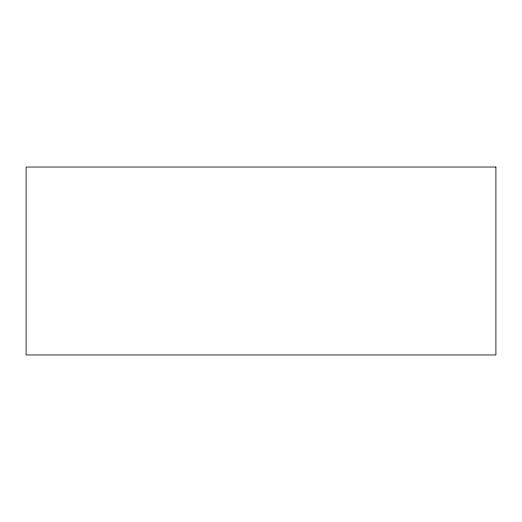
<?xml version="1.0" encoding="UTF-8"?>
<svg xmlns="http://www.w3.org/2000/svg" width="522" height="522" viewBox="0 0 522 522"><rect width="100%" height="100%" fill="white"/><g stroke="black" fill="none" stroke-linecap="round" stroke-linejoin="round"><path stroke-width="0.78" d="M495.9 167.04L26.1 167.04L26.1 354.96L495.9 354.96L495.9 167.04"/></g></svg>
